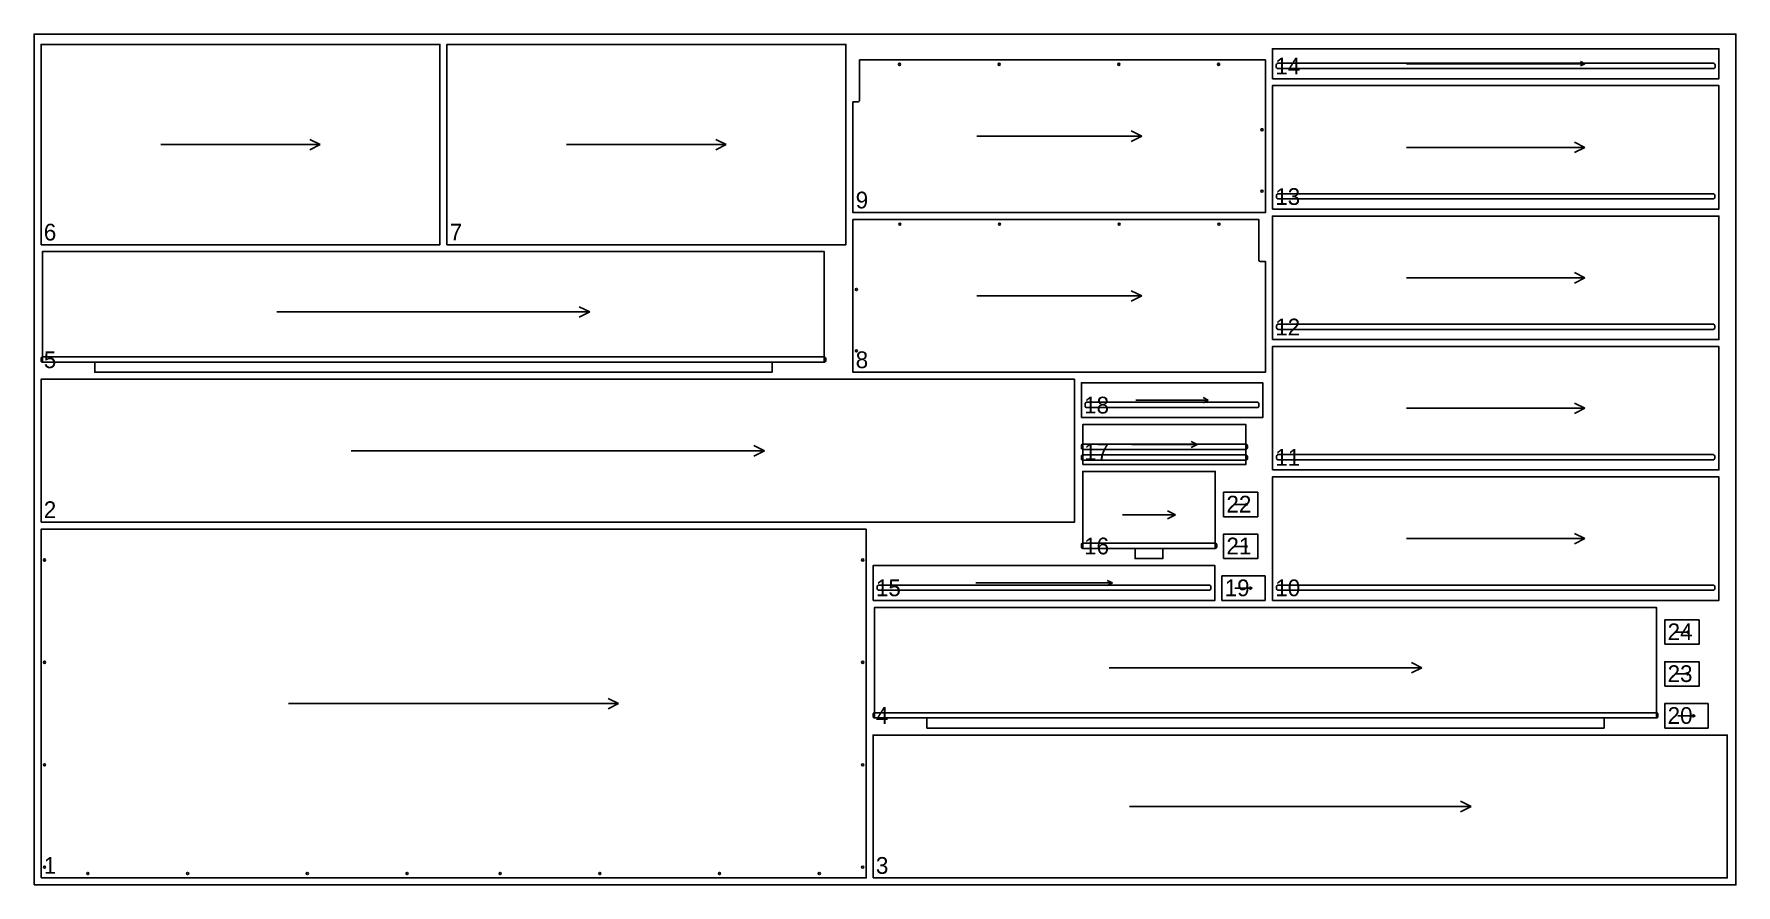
# Model space of a CAD drawing. Header units: millimetres. Extents: x 0 to 2440, y 0 to 1220.
import ezdxf

# ---------------------------------------------------------------- set-up
doc = ezdxf.new("R2010")
doc.units = ezdxf.units.MM
for name, color, linetype in [('A_SIDE_GROOVE_5.5', 7, 'Continuous'), ('B_SIDE_GROOVE_5.5', 7, 'Continuous'), ('EDGE_BANDING', 7, 'Continuous'), ('GRAIN_DIRECTION', 3, 'Continuous'), ('INSIDE_THROUGH', 7, 'Continuous'), ('OUTSIDE_THROUGH', 7, 'Continuous')]:
    doc.layers.add(name, color=color, linetype=linetype)
doc.layers.add('PART_LABELS', color=3, linetype='Continuous', plot=False)
doc.layers.add('SHEET_BOUNDARY', color=8, linetype='Continuous', plot=False)

msp = doc.modelspace()

# ---------------------------------------------------------------- linework, layer by layer
at = {"layer": 'A_SIDE_GROOVE_5.5'}
for points in [[(1783, 1170.5), (2408, 1170.5, 0.4142136), (2410, 1172.5), (2410, 1176, 0.4142136), (2408, 1178), (1783, 1178, 0.4142136), (1781, 1176), (1781, 1172.5, 0.4142136)], [(1783.5, 983.5), (2407.5, 983.5, 0.4142136), (2409.5, 985.5), (2409.5, 989, 0.4142136), (2407.5, 991), (1783.5, 991, 0.4142136), (1781.5, 989), (1781.5, 985.5, 0.4142136)], [(1783.5, 796.5), (2407.5, 796.5, 0.4142136), (2409.5, 798.5), (2409.5, 802, 0.4142136), (2407.5, 804), (1783.5, 804, 0.4142136), (1781.5, 802), (1781.5, 798.5, 0.4142136)], [(12, 749.5), (1133.02, 749.5, 0.4142136), (1135.02, 751.5), (1135.02, 755, 0.4142136), (1133.02, 757), (12, 757, 0.4142136), (10, 755), (10, 751.5, 0.4142136)], [(1509, 684.5), (1754, 684.5, 0.4142136), (1756, 686.5), (1756, 690, 0.4142136), (1754, 692), (1509, 692, 0.4142136), (1507, 690), (1507, 686.5, 0.4142136)], [(1503.5, 624.5), (1737.52, 624.5, 0.4142136), (1739.52, 626.5), (1739.52, 630, 0.4142136), (1737.52, 632), (1503.5, 632, 0.4142136), (1501.5, 630), (1501.5, 626.5, 0.4142136)], [(1783.5, 609.5), (2407.5, 609.5, 0.4142136), (2409.5, 611.5), (2409.5, 615, 0.4142136), (2407.5, 617), (1783.5, 617, 0.4142136), (1781.5, 615), (1781.5, 611.5, 0.4142136)], [(1503.5, 482.5), (1693.52, 482.5, 0.4142136), (1695.52, 484.5), (1695.52, 488, 0.4142136), (1693.52, 490), (1503.5, 490, 0.4142136), (1501.5, 488), (1501.5, 484.5, 0.4142136)], [(1211, 422.5), (1685, 422.5, 0.4142136), (1687, 424.5), (1687, 428, 0.4142136), (1685, 430), (1211, 430, 0.4142136), (1209, 428), (1209, 424.5, 0.4142136)], [(1783.5, 422.5), (2407.5, 422.5, 0.4142136), (2409.5, 424.5), (2409.5, 428, 0.4142136), (2407.5, 430), (1783.5, 430, 0.4142136), (1781.5, 428), (1781.5, 424.5, 0.4142136)], [(1205, 239.5), (2326.02, 239.5, 0.4142136), (2328.02, 241.5), (2328.02, 245, 0.4142136), (2326.02, 247), (1205, 247, 0.4142136), (1203, 245), (1203, 241.5, 0.4142136)]]:
    msp.add_lwpolyline(points, format="xyb", close=True, dxfattribs=at)
at = {"layer": 'B_SIDE_GROOVE_5.5'}
msp.add_lwpolyline([(1503.5, 609), (1737.52, 609, 0.4142136), (1739.52, 611), (1739.52, 614.5, 0.4142136), (1737.52, 616.5), (1503.5, 616.5, 0.4142136), (1501.5, 614.5), (1501.5, 611, 0.4142136)], format="xyb", close=True, dxfattribs=at)
at = {"layer": 'EDGE_BANDING'}
for p, q in [((10, 1205), (582, 1205)), ((592, 1205), (1164, 1205)), ((1775.5, 1199), (2415.5, 1199)), ((1775.5, 1156), (1775.5, 1199)), ((1183.5, 1183), (1765.5, 1183)), ((1775.5, 1156), (2415.5, 1156)), ((1775.5, 1146), (2415.5, 1146)), ((2415.5, 969), (2415.5, 1146)), ((1174, 954), (1756, 954)), ((1775.5, 969), (2415.5, 969)), ((1775.5, 959), (2415.5, 959)), ((1775.5, 782), (1775.5, 959)), ((12.01, 908), (1133.01, 908)), ((1775.5, 782), (2415.5, 782)), ((1775.5, 772), (2415.5, 772)), ((2415.5, 595), (2415.5, 772)), ((87.01, 735), (1058.01, 735)), ((1501.5, 720), (1761.5, 720)), ((1501.5, 670), (1501.5, 720)), ((1501.5, 670), (1761.5, 670)), ((1503.51, 660), (1737.51, 660)), ((1503.51, 603), (1737.51, 603)), ((1503.51, 593), (1693.51, 593)), ((1775.5, 595), (2415.5, 595)), ((1775.5, 585), (2415.5, 585)), ((1775.5, 408), (1775.5, 585)), ((1705.52, 528), (1754.52, 528)), ((10, 510), (1193, 510)), ((1578.51, 468), (1618.51, 468)), ((1705.52, 468), (1754.52, 468)), ((1203, 458), (1693, 458)), ((1203, 408), (1203, 458)), ((1203, 408), (1693, 408)), ((1205.01, 398), (2326.01, 398)), ((1703, 408), (1765, 408)), ((1775.5, 408), (2415.5, 408)), ((2338.02, 345), (2387.02, 345)), ((2338.02, 285), (2387.02, 285)), ((1280.01, 225), (2251.01, 225)), ((2338.02, 225), (2400.02, 225)), ((10, 10), (1193, 10))]:
    msp.add_line(p, q, dxfattribs=at)
at = {"layer": 'GRAIN_DIRECTION'}
for p, q in [((1967.5, 1177.5), (2223.5, 1177.5)), ((2217.05, 1180.72), (2223.5, 1177.5)), ((2217.05, 1174.28), (2223.5, 1177.5)), ((1573.05, 1081), (1588.05, 1073.5)), ((181.6, 1061.5), (410.4, 1061.5)), ((395.4, 1069), (410.4, 1061.5)), ((395.4, 1054), (410.4, 1061.5)), ((763.6, 1061.5), (992.4, 1061.5)), ((977.4, 1069), (992.4, 1061.5)), ((977.4, 1054), (992.4, 1061.5)), ((1351.45, 1073.5), (1588.05, 1073.5)), ((1573.05, 1066), (1588.05, 1073.5)), ((1967.5, 1057.5), (2223.5, 1057.5)), ((2208.5, 1065), (2223.5, 1057.5)), ((2208.5, 1050), (2223.5, 1057.5)), ((1967.5, 870.5), (2223.5, 870.5)), ((2208.5, 878), (2223.5, 870.5)), ((2208.5, 863), (2223.5, 870.5)), ((1351.45, 844.5), (1588.05, 844.5)), ((1573.05, 852), (1588.05, 844.5)), ((1573.05, 837), (1588.05, 844.5)), ((348.31, 821.5), (796.71, 821.5)), ((781.71, 829), (796.71, 821.5)), ((781.71, 814), (796.71, 821.5)), ((1579.5, 695), (1683.5, 695)), ((1676, 698.75), (1683.5, 695)), ((1676, 691.25), (1683.5, 695)), ((1967.5, 683.5), (2223.5, 683.5)), ((2208.5, 691), (2223.5, 683.5)), ((2208.5, 676), (2223.5, 683.5)), ((1658.76, 635.77), (1667.31, 631.5)), ((454.45, 622.5), (1047.05, 622.5)), ((1032.05, 630), (1047.05, 622.5)), ((1032.05, 615), (1047.05, 622.5)), ((1573.71, 631.5), (1667.31, 631.5)), ((1658.76, 627.23), (1667.31, 631.5)), ((1720.22, 545.5), (1739.82, 545.5)), ((1736.88, 546.97), (1739.82, 545.5)), ((1736.88, 544.03), (1739.82, 545.5)), ((1560.51, 530.5), (1636.51, 530.5)), ((1625.11, 536.2), (1636.51, 530.5)), ((1625.11, 524.8), (1636.51, 530.5)), ((1967.5, 496.5), (2223.5, 496.5)), ((2208.5, 504), (2223.5, 496.5)), ((2208.5, 489), (2223.5, 496.5)), ((1720.22, 485.5), (1739.82, 485.5)), ((1736.88, 486.97), (1739.82, 485.5)), ((1736.88, 484.03), (1739.82, 485.5)), ((1350, 433), (1546, 433)), ((1538.5, 436.75), (1546, 433)), ((1538.5, 429.25), (1546, 433)), ((1721.6, 425.5), (1746.4, 425.5)), ((1742.68, 427.36), (1746.4, 425.5)), ((1742.68, 423.64), (1746.4, 425.5)), ((2352.72, 362.5), (2372.32, 362.5)), ((2369.38, 363.97), (2372.32, 362.5)), ((2369.38, 361.03), (2372.32, 362.5)), ((1974.71, 319), (1989.71, 311.5)), ((1541.31, 311.5), (1989.71, 311.5)), ((1974.71, 304), (1989.71, 311.5)), ((2352.72, 302.5), (2372.32, 302.5)), ((2369.38, 303.97), (2372.32, 302.5)), ((2369.38, 301.03), (2372.32, 302.5)), ((364.9, 260), (838.1, 260)), ((823.1, 267.5), (838.1, 260)), ((823.1, 252.5), (838.1, 260)), ((2377.7, 244.36), (2381.42, 242.5)), ((2356.62, 242.5), (2381.42, 242.5)), ((2377.7, 240.64), (2381.42, 242.5)), ((1570.35, 112.5), (2060.15, 112.5)), ((2045.15, 120), (2060.15, 112.5)), ((2045.15, 105), (2060.15, 112.5))]:
    msp.add_line(p, q, dxfattribs=at)
at = {"layer": 'INSIDE_THROUGH'}
for centre in [(1240.7, 1176.5), (1383.7, 1176.5), (1555.3, 1176.5), (1698.3, 1176.5), (1760.5, 1082.8), (1760.5, 994.72), (1241.2, 947.5), (1384.2, 947.5), (1555.8, 947.5), (1698.8, 947.5), (1179, 853.8), (1179, 765.72), (15, 465.96), (1188, 465.96), (15, 319.16), (1188, 319.16), (15, 172.36), (1188, 172.36), (15, 25.56), (1188, 25.56), (77.2, 16.5), (220.2, 16.5), (391.8, 16.5), (534.8, 16.5), (668.2, 16.5), (811.2, 16.5), (982.8, 16.5), (1125.8, 16.5)]:
    msp.add_circle(centre, 1.5, dxfattribs=at)
at = {"layer": 'OUTSIDE_THROUGH'}
for points in [[(10, 918), (582, 918), (582, 1205), (10, 1205)], [(592, 918), (1164, 918), (1164, 1205), (592, 1205)], [(1775.5, 1156), (2415.5, 1156), (2415.5, 1199), (1775.5, 1199)], [(1775.5, 969), (2415.5, 969), (2415.5, 1146), (1775.5, 1146)], [(1775.5, 782), (2415.5, 782), (2415.5, 959), (1775.5, 959)], [(87.01, 749.5), (87.01, 735), (1058.01, 735), (1058.01, 749.5), (1133.01, 749.5), (1133.01, 908), (12.01, 908), (12.01, 749.5)], [(1775.5, 595), (2415.5, 595), (2415.5, 772), (1775.5, 772)], [(10, 520), (1491.5, 520), (1491.5, 725), (10, 725)], [(1501.5, 670), (1761.5, 670), (1761.5, 720), (1501.5, 720)], [(1503.51, 603), (1737.51, 603), (1737.51, 660), (1503.51, 660)], [(1578.51, 482.5), (1578.51, 468), (1618.51, 468), (1618.51, 482.5), (1693.51, 482.5), (1693.51, 593), (1503.51, 593), (1503.51, 482.5)], [(1705.52, 528), (1754.52, 528), (1754.52, 563), (1705.52, 563)], [(1775.5, 408), (2415.5, 408), (2415.5, 585), (1775.5, 585)], [(10, 10), (1193, 10), (1193, 510), (10, 510)], [(1705.52, 468), (1754.52, 468), (1754.52, 503), (1705.52, 503)], [(1203, 408), (1693, 408), (1693, 458), (1203, 458)], [(1703, 408), (1765, 408), (1765, 443), (1703, 443)], [(1280.01, 239.5), (1280.01, 225), (2251.01, 225), (2251.01, 239.5), (2326.01, 239.5), (2326.01, 398), (1205.01, 398), (1205.01, 239.5)], [(2338.02, 345), (2387.02, 345), (2387.02, 380), (2338.02, 380)], [(2338.02, 285), (2387.02, 285), (2387.02, 320), (2338.02, 320)], [(2338.02, 225), (2400.02, 225), (2400.02, 260), (2338.02, 260)], [(1203, 10), (2427.5, 10), (2427.5, 215), (1203, 215)]]:
    msp.add_lwpolyline(points, close=True, dxfattribs=at)
for points in [[(1174, 1123), (1174, 964), (1765.5, 964), (1765.5, 1183), (1183.5, 1183), (1183.5, 1125, -0.4142136), (1181.5, 1123)], [(1174, 954), (1174, 735), (1765.5, 735), (1765.5, 894), (1758, 894, -0.4142136), (1756, 896), (1756, 954)]]:
    msp.add_lwpolyline(points, format="xyb", close=True, dxfattribs=at)
at = {"layer": 'SHEET_BOUNDARY'}
msp.add_lwpolyline([(0, 0), (2440, 0), (2440, 1220), (0, 1220)], close=True, dxfattribs=at)

# ---------------------------------------------------------------- texts
at = {"layer": 'PART_LABELS'}
for s, p in [('14', (1779.5, 1162)), ('9', (1178, 970)), ('13', (1779.5, 975)), ('6', (14, 924)), ('7', (596, 924)), ('12', (1779.5, 788)), ('5', (14, 741)), ('8', (1178, 741)), ('18', (1505.5, 676)), ('17', (1505.5, 609)), ('11', (1779.5, 601)), ('2', (14, 526)), ('22', (1709.52, 534)), ('16', (1505.5, 474)), ('21', (1709.52, 474)), ('15', (1207, 414)), ('19', (1707, 414)), ('10', (1779.5, 414)), ('24', (2342.02, 351)), ('23', (2342.02, 291)), ('4', (1207, 231)), ('20', (2342.02, 231)), ('1', (14, 16)), ('3', (1207, 16))]:
    msp.add_text(s, height=24, dxfattribs=at).set_placement(p)

doc.saveas('drawing.dxf')
